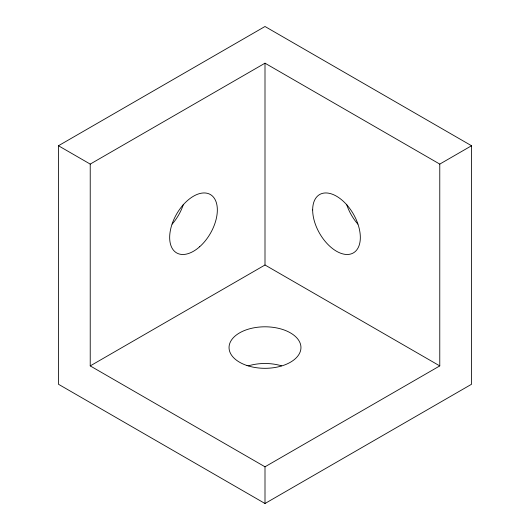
<?xml version="1.0" encoding="UTF-8"?>
<svg xmlns="http://www.w3.org/2000/svg" width="530" height="530" viewBox="0 0 530 530"><rect width="100%" height="100%" fill="white"/><g stroke="black" fill="none" stroke-linecap="round" stroke-linejoin="round"><path stroke-width="0.79" d="M58.452 145.75L265 26.5L471.548 145.75L471.548 384.25L265 503.5L58.452 384.25L58.452 145.75L90.226 164.095L265 63.189L439.774 164.095L471.548 145.75M90.226 164.095L90.226 365.905L265 265L439.774 365.905L439.774 164.095M90.226 365.905L265 466.804L439.774 365.905M265 63.189L265 265M265 466.804L265 503.5M248.517 365.806A35.954 20.756 0 0 1 281.483 365.806M183.4 204.295A33.701 19.458 -60 0 1 172.144 224.11M357.856 224.11A33.701 19.458 60 0 1 346.6 204.295M247.026 365.534A35.954 20.756 0 0 0 300.954 347.561A35.954 20.756 0 0 0 247.026 329.581A35.954 20.756 0 0 0 247.026 365.534M199.671 246.742A33.701 19.458 -60 0 0 210.357 194.53A33.701 19.458 -60 0 0 170.481 229.887A33.701 19.458 -60 0 0 199.671 246.742M312.667 209.959A33.701 19.458 60 0 0 348.415 254.433A33.701 19.458 60 0 0 348.415 206.766A33.701 19.458 60 0 0 312.667 209.959"/></g></svg>
